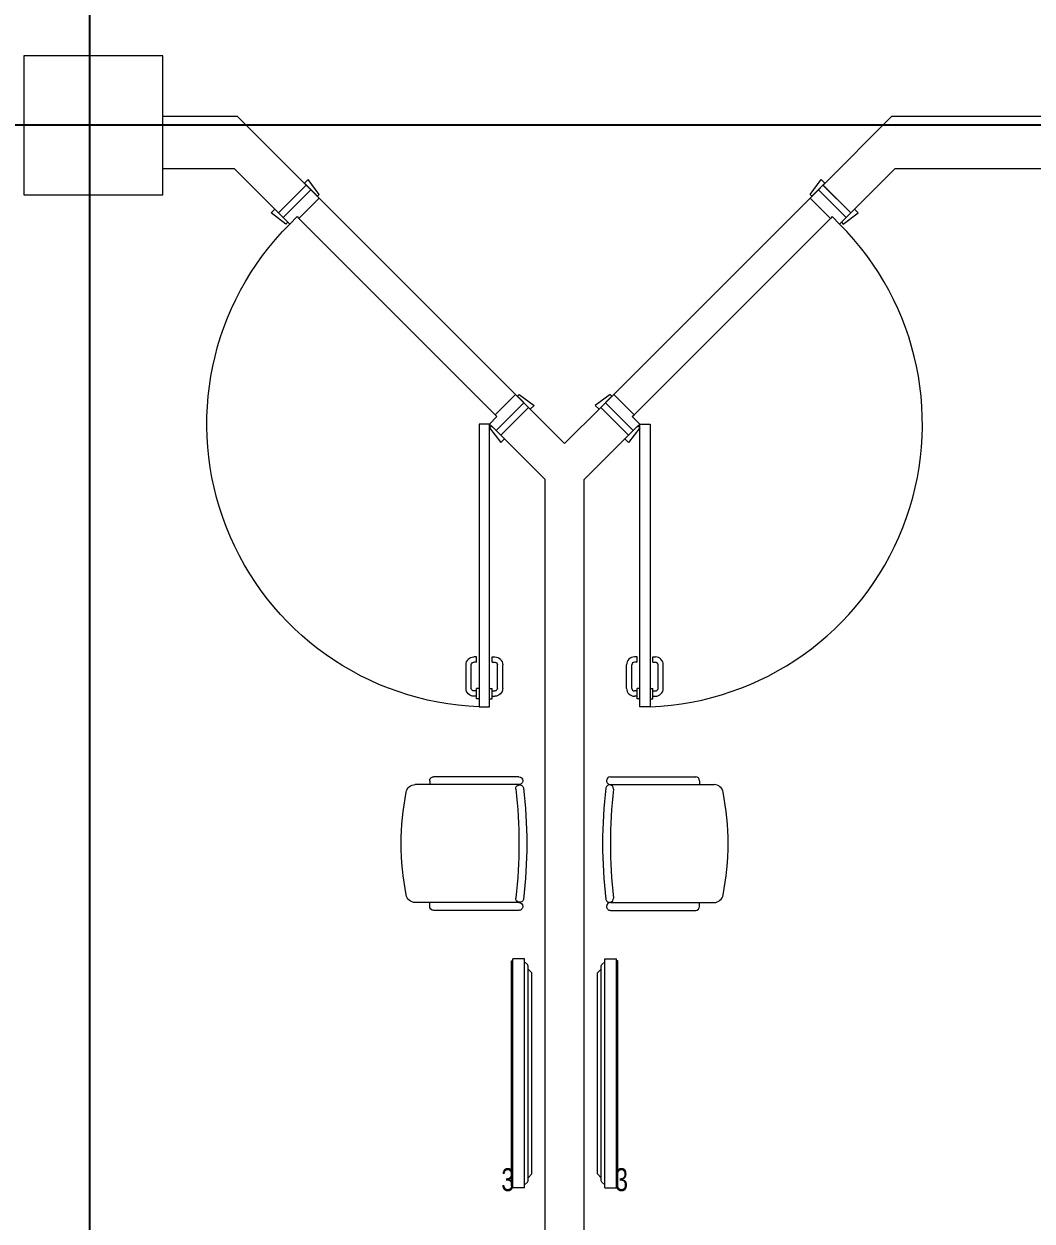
# Model space of a CAD drawing. Header units: metres. Extents: x -18745 to 220762, y -1579758 to -1356048.
# Drawn here: x 129711 to 133561, y -1437820 to -1433251 of the extents above; entities that cross this region are included whole.
import ezdxf

# ---------------------------------------------------------------- set-up
doc = ezdxf.new("R2010")
doc.units = ezdxf.units.M
doc.layers.get('0').update_dxf_attribs({"lineweight": 0})
doc.layers.add('A-100 - Copy$0$axes', color=8, linetype='Continuous')
for name, color, linetype, lineweight in [('A-100 - Copy$0$car', 8, 'Continuous', 0), ('A-100 - Copy$0$Medical Equipment and Furniture', 8, 'Continuous', 0), ('A-100 - Copy$0$Structure', 8, 'Continuous', 9), ('A-100 - Copy$0$Walls', 8, 'Continuous', 0), ('A-100 - Copy$0$Wooden Joinery', 8, 'Continuous', 0)]:
    doc.layers.add(name, color=color, linetype=linetype, lineweight=lineweight)
doc.styles.add('A-100 - Copy$0$X3G_ENTITY_257CFD', font='swisscl.ttf', dxfattribs={"height": 200})

# ---------------------------------------------------------------- blocks, each defined once
blk = doc.blocks.new('A-100 - Copy$0$DM15862C-P')
for p, q in [((-0.3835, 0), (-0.3983, -0.0149)), ((0.3835, 0), (-0.3835, 0)), ((0.3835, 0), (0.3983, -0.0149)), ((-0.4367, -0.0287), (-0.4367, -0.0734)), ((0.4365, -0.0287), (-0.4367, -0.0287)), ((-0.4157, -0.0175), (-0.4256, -0.0287)), ((0.41, -0.0149), (-0.4099, -0.0149)), ((0.4157, -0.0175), (0.4254, -0.0287)), ((0.4365, -0.0287), (0.4365, -0.0734)), ((0.4365, -0.0734), (-0.4367, -0.0734)), ((-0.4291, -0.078), (-0.4291, -0.0734)), ((0.429, -0.078), (-0.4291, -0.078)), ((0.429, -0.078), (0.429, -0.0734))]:
    blk.add_line(p, q)
for points in [[(-0.4099, -0.0149), (-0.4121, -0.0149), (-0.4141, -0.0158), (-0.4157, -0.0175)], [(0.4157, -0.0175), (0.4141, -0.0158), (0.4121, -0.0149), (0.41, -0.0149)]]:
    blk.add_open_spline(points, degree=3)
blk = doc.blocks.new('A-100 - Copy$0$GF21016-P')
at = {"extrusion": (-1.24384e-09, -1.20261e-09, -1)}
for p, q in [((0.0128, 0.0179), (0.0128, 0.4136)), ((0.4628, 0.0179), (0.4628, 0.4136)), ((-0.0172, 0.0179), (-0.0172, 0.3435)), ((-0.0022, 0.3585), (0.0128, 0.3585)), ((0.4778, 0.3585), (0.4628, 0.3585)), ((0.4928, 0.0179), (0.4928, 0.3435)), ((0.4778, 0.0029), (0.4778, 0.0029))]:
    blk.add_line(p, q, dxfattribs=at)
for centre, radius, start, end in [((-0.2378, -0.5362), 1.0036, 78.7568, 101.2432), ((-0.0478, 0.4136), 0.035, 0, 80.6557), ((-0.4278, 0.4136), 0.035, 99.3443, 180), ((0.0022, 0.3435), 0.015, 0, 90), ((-0.4778, 0.3435), 0.015, 90, 180), ((0.0022, 0.0179), 0.015, 270, 0), ((0.0022, 0.0179), 0.015, 180, 270), ((-0.0284, 0.0145), 0.015, 284.3864, 95.5209), ((-0.2378, 1.8734), 1.8855, 263.5119, 276.4881), ((-0.2378, 1.8928), 1.8749, 263.6341, 276.3659), ((-0.4471, 0.0145), 0.015, 84.4791, 255.6136), ((-0.4778, 0.0179), 0.015, 270, 0), ((-0.4778, 0.0179), 0.015, 180, 270)]:
    blk.add_arc(centre, radius, start, end, dxfattribs=at)
blk = doc.blocks.new('A-100 - Copy$0$A$C683B37BC')
at = {"layer": 'A-100 - Copy$0$car'}
for p, q in [((-770.4, -827), (-21.2, -77.8)), ((56.6, -155.6, -2.4), (-692.7, -904.8, -4.7))]:
    blk.add_line(p, q, dxfattribs=at)
at = {"layer": 'A-100 - Copy$0$Wooden Joinery'}
for p, q in [((-92.4, 1006.4, -2.4), (-92.4, 966.4, -2.4)), ((-82.4, 1006.4, -2.4), (-92.4, 1006.4, -2.4)), ((-42.4, 1006.4, -2.4), (-32.4, 1006.4, -2.4)), ((-32.4, 1006.4, -2.4), (-32.4, 966.4, -2.4)), ((-132.4, 966.4, -2.4), (-132.4, 876.4, -2.4)), ((-112.4, 966.4, -2.4), (-112.4, 876.4, -2.4)), ((-92.4, 996.4, -2.4), (-102.4, 996.4, -2.4)), ((-92.4, 976.4, -2.4), (-102.4, 976.4, -2.4)), ((-82.4, 966.4, -2.4), (-92.4, 966.4, -2.4)), ((-42.4, 966.4, -2.4), (-32.4, 966.4, -2.4)), ((-32.4, 996.4, -2.4), (-22.4, 996.4, -2.4)), ((-32.4, 976.4, -2.4), (-22.4, 976.4, -2.4)), ((-12.4, 966.4, -2.4), (-12.4, 876.4, -2.4)), ((7.6, 966.4, -2.4), (7.6, 876.4, -2.4)), ((-92.4, 866.4, -2.4), (-102.4, 866.4, -2.4)), ((-92.4, 846.4, -2.4), (-102.4, 846.4, -2.4)), ((-92.4, 866.4, -2.4), (-92.4, 846.4, -2.4)), ((-32.4, 866.4, -2.4), (-22.4, 866.4, -2.4)), ((-32.4, 866.4, -2.4), (-32.4, 846.4, -2.4)), ((-32.4, 846.4, -2.4), (-22.4, 846.4, -2.4))]:
    blk.add_line(p, q, dxfattribs=at)
for points in [[(-82.4, -42.4), (-82.4, 1036.4), (-42.4, 1036.4), (-42.4, -42.4)], [(-35.4, -35.4), (-42.4, -28.3), (0, 28.3), (14.1, 14.1)], [(63.6, -148.5), (70.7, -155.6), (127.3, -113.1), (113.1, -99)], [(-812.9, -812.9), (-819.9, -805.8), (-876.5, -848.2), (-862.4, -862.4)], [(-699.7, -911.9), (-692.7, -918.9), (-735.1, -975.5), (-749.2, -961.4)]]:
    blk.add_lwpolyline(points, close=True, dxfattribs=at)
for points in [[(-17.7, -17.7), (88.4, -123.7), (106.1, -106.1), (0, 0), (-17.7, -17.7)], [(-17.7, -17.7), (-42.4, -42.4), (-14.1, -70.7), (-21.2, -77.8), (56.6, -155.6), (88.4, -123.7), (-17.7, -17.7)], [(-830.6, -830.6), (-805.8, -805.8), (-777.5, -834.1), (-770.4, -827), (-692.7, -904.8), (-724.5, -936.6), (-830.6, -830.6)], [(-830.6, -830.6), (-724.5, -936.6), (-742.2, -954.3), (-848.2, -848.2), (-830.6, -830.6)]]:
    blk.add_lwpolyline(points, dxfattribs=at)
for centre, radius, start, end in [((-42.4, -42.4), 1079.6, 92.1234, 225), ((-102.4, 966.4, -2.4), 30, 90, 180), ((-102.4, 966.4, -2.4), 10, 90, 180), ((-22.4, 966.4, -2.4), 30, 0, 90), ((-22.4, 966.4, -2.4), 10, 0, 90), ((-102.4, 876.4, -2.4), 30, 180, 270), ((-102.4, 876.4, -2.4), 10, 180, 270), ((-22.4, 876.4, -2.4), 10, 270, 0), ((-22.4, 876.4, -2.4), 30, 270, 0)]:
    blk.add_arc(centre, radius, start, end, dxfattribs=at)
blk = doc.blocks.new('A-100 - Copy')
at = {"layer": 'A-100 - Copy$0$axes'}
for p, q in [((129963.3, -1477297.4, 0), (129963.3, -1387547.7, 0)), ((178940.3, -1433637.7, 2.4), (96147.6, -1433637.7, 2.4))]:
    blk.add_line(p, q, dxfattribs=at)
at = {"layer": 'A-100 - Copy$0$Structure', "elevation": 0}
blk.add_lwpolyline([(129711.2, -1433902.7), (130241.2, -1433902.7), (130241.2, -1433372.7), (129711.2, -1433372.7)], close=True, dxfattribs=at)
at = {"layer": 'A-100 - Copy$0$Walls'}
for p, q in [((130241.2, -1433602.7, 0), (130526.2, -1433602.7, 0)), ((130789.5, -1433865.9, 0), (130526.2, -1433602.7, 0)), ((132763, -1433865.9, 0), (133026.2, -1433602.7, 0)), ((133026.2, -1433602.7, 0), (136911.2, -1433602.7, 0)), ((130241.2, -1433802.7, 0), (130514.1, -1433802.7, 0)), ((130683.4, -1433972, 0), (130514.1, -1433802.7, 0)), ((132869.1, -1433972, 0), (133038.4, -1433802.7, 0)), ((133038.4, -1433802.7, 0), (136911.2, -1433802.7, 0)), ((130683.4, -1433972, 0), (130789.5, -1433865.9, 0)), ((132869.1, -1433972, 0), (132763, -1433865.9, 0)), ((131531.9, -1434820.5, 0), (131638, -1434714.5, 0)), ((131776.2, -1434852.7, 0), (131638, -1434714.5, 0)), ((131776.2, -1434852.7, 0), (131914.5, -1434714.5, 0)), ((132020.5, -1434820.5, 0), (131914.5, -1434714.5, 0)), ((131701.2, -1434989.8, 0), (131531.9, -1434820.5, 0)), ((131851.2, -1434989.8, 0), (132020.5, -1434820.5, 0)), ((131701.2, -1438727.7, 0), (131701.2, -1434989.8, 0)), ((131851.2, -1438727.7, 0), (131851.2, -1434989.8, 0))]:
    blk.add_line(p, q, dxfattribs=at)
at = {"layer": 'A-100 - Copy$0$Medical Equipment and Furniture', "extrusion": (-8.17196e-07, -2.67577e-11, -1), "xscale": -999.999999999999, "yscale": 999.999999999999, "zscale": 1000, "rotation": 270.0000251128832}
blk.add_blockref('A-100 - Copy$0$GF21016-P', (-131619.3, -1436617.1, 2.3), dxfattribs=at)
at = {"layer": 'A-100 - Copy$0$Medical Equipment and Furniture', "extrusion": (8.17196e-07, -2.67577e-11, -1), "xscale": 999.9999999999986, "yscale": 999.9999999999986, "zscale": 999.9999999999986, "rotation": 89.99997488711675}
blk.add_blockref('A-100 - Copy$0$GF21016-P', (-131933.2, -1436617.1, 2.5), dxfattribs=at)
at = {"layer": 'A-100 - Copy$0$Medical Equipment and Furniture', "zscale": 1000}
for p, xscale, yscale, rotation in [((131651.2, -1437256.6, 0), 1000, 1000, 270), ((131901.2, -1437256.6, 0), -1000.000000000003, 1000.000000000003, 90)]:
    blk.add_blockref('A-100 - Copy$0$DM15862C-P', p, dxfattribs=dict(at, xscale=xscale, yscale=yscale, rotation=rotation))
at = {"layer": 'A-100 - Copy$0$Wooden Joinery', "xscale": -1, "rotation": 180}
blk.add_blockref('A-100 - Copy$0$A$C683B37BC', (131531.9, -1434820.5, 0), dxfattribs=at)
at = {"layer": 'A-100 - Copy$0$Wooden Joinery', "rotation": 180}
blk.add_blockref('A-100 - Copy$0$A$C683B37BC', (132020.5, -1434820.5, 0), dxfattribs=at)
at = {"layer": 'A-100 - Copy$0$Medical Equipment and Furniture', "char_height": 87.5, "attachment_point": 8, "style": 'A-100 - Copy$0$X3G_ENTITY_257CFD'}
for insert in [(131559.2, -1437707.2, -2.4), (131993.2, -1437707.2, -2.4)]:
    blk.add_mtext('3', dxfattribs=dict(at, insert=insert))

msp = doc.modelspace()

# ---------------------------------------------------------------- block references
msp.add_blockref('A-100 - Copy', (0, 0))

doc.saveas('drawing.dxf')
